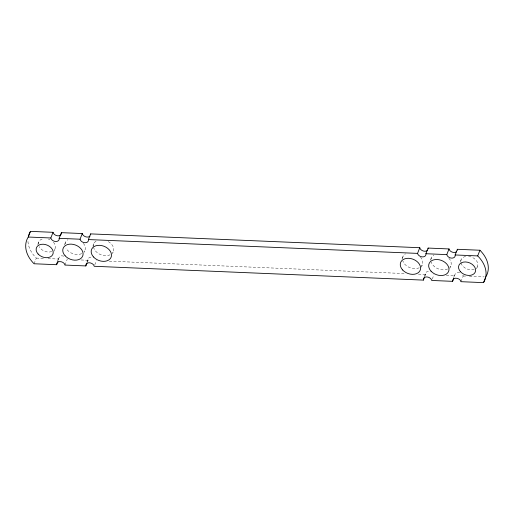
<?xml version="1.0" encoding="UTF-8"?>
<svg xmlns="http://www.w3.org/2000/svg" width="514" height="514" viewBox="0 0 514 514"><rect width="100%" height="100%" fill="white"/><g stroke="black" fill="none" stroke-linecap="round" stroke-linejoin="round"><path stroke-width="0.39" stroke-dasharray="2.57 1.93" d="M63.749 256.152C60.022 254.52 58.236 258.253 58.024 261.163M459.722 272.78C456.021 271.154 454.215 274.881 454.003 277.791M37.766 244.458L38.884 241.625M34.072 263.759L36.301 258.092A31.862 22.918 21.5 0 1 27.929 240.623M54.105 251.102L54.947 248.975M57.658 260.939L59.123 257.276M64.494 244.947L65.612 242.113M64.982 265.057L67.212 259.39L67 258.818M84.161 252.278L84.72 250.858M92.899 246.135L94.011 243.302M86.898 262.166L88.292 258.619M87.264 262.397L88.1 260.27A4.382 3.155 21.5 0 1 92.655 257.263M94.782 264.871L96.452 260.617M112.566 253.466L113.125 252.053M401.993 259.114L403.111 256.28M421.384 267.151L422.219 265.031M430.398 260.309L431.516 257.475M424.397 276.333L425.798 272.793M424.763 276.564L425.598 274.437A4.382 3.155 21.5 0 1 429.049 271.276M432.28 279.044L433.951 274.791M449.789 268.347L450.624 266.22M453.637 277.566L455.102 273.904M460.171 262.191L461.289 259.358M460.962 281.685L463.191 276.018L462.761 274.977M476.51 268.835L477.352 266.708M36.301 258.092L44.859 258.452M47.969 258.587L58.859 259.043M81.135 259.975L88.1 260.27M109.264 261.157L404.775 273.564M418.39 274.135L425.598 274.437M446.332 275.311L454.839 275.671M463.191 276.018L465.523 276.114M469.417 276.281L484.194 276.898M420.471 257.013A10.524 7.569 21.5 0 1 421.467 266.136M419.186 267.813A10.524 7.569 21.5 0 1 402.828 260.932M402.533 258.176A10.524 7.569 21.5 0 1 405.488 253.845M448.876 258.201A10.524 7.569 21.5 0 1 449.866 267.325M447.591 269.002A10.524 7.569 21.5 0 1 431.233 262.127M430.931 259.364A10.524 7.569 21.5 0 1 433.887 255.04M468.588 256.351A8.847 6.361 21.5 0 1 476.735 261.061A8.847 6.361 21.5 0 1 476.311 268.051M474.21 269.291A8.847 6.361 21.5 0 1 460.891 262.68M460.801 260.951A8.847 6.361 21.5 0 1 465.723 256.435M108.287 241.574A10.524 7.569 21.5 0 1 112.367 253.158M110.092 254.828A10.524 7.569 21.5 0 1 93.734 247.954M93.542 247.253A10.524 7.569 21.5 0 1 96.388 240.867M83.384 243.315A10.524 7.569 21.5 0 1 83.962 251.963M81.687 253.64A10.524 7.569 21.5 0 1 65.933 248.153M65.027 244.002A10.524 7.569 21.5 0 1 67.983 239.672M53.475 242.235A8.847 6.361 21.5 0 1 53.912 250.312M51.805 251.558A8.847 6.361 21.5 0 1 39.154 246.701M38.389 244.362A8.847 6.361 21.5 0 1 43.317 238.695M48.412 239.087A8.847 6.361 21.5 0 1 49.858 239.64"/><path stroke-width="0.77" d="M58.024 261.163L56.63 264.71L34.072 263.759A31.862 22.918 21.5 0 1 28.251 237.031L30.487 231.364L53.051 232.315A4.375 3.148 21.5 0 0 56.296 235.502A4.375 3.148 21.5 0 0 60.678 234.969M28.251 237.031L50.815 237.982L53.051 232.315M50.815 237.982A4.375 3.148 21.5 0 0 55.711 241.49A4.375 3.148 21.5 0 0 59.155 238.329L61.384 232.662L82.279 233.542A4.382 3.155 21.5 0 0 85.53 236.736A4.382 3.155 21.5 0 0 89.924 236.202M59.155 238.329L80.049 239.209L82.279 233.542M80.049 239.209A4.382 3.155 21.5 0 0 84.951 242.724A4.382 3.155 21.5 0 0 88.402 239.563L90.631 233.889L419.777 247.716A4.382 3.155 21.5 0 0 423.028 250.909A4.382 3.155 21.5 0 0 427.423 250.376M56.63 264.71C56.315 259.885 64.289 261.151 64.982 265.057L85.864 265.937L86.982 263.104M88.402 239.563L417.548 253.383L419.777 247.716M417.548 253.383A4.382 3.155 21.5 0 0 422.45 256.897A4.382 3.155 21.5 0 0 425.9 253.73L428.136 248.063L449.024 248.943A4.375 3.148 21.5 0 0 452.269 252.13A4.375 3.148 21.5 0 0 456.657 251.597M85.864 265.937A4.382 3.155 21.5 0 1 89.314 262.77A4.382 3.155 21.5 0 1 94.223 266.284L423.369 280.111L424.48 277.271M425.9 253.73L446.794 254.61L449.024 248.943M446.794 254.61A4.375 3.148 21.5 0 0 451.69 258.118A4.375 3.148 21.5 0 0 455.134 254.957L457.364 249.29L479.928 250.241A31.862 22.918 21.5 0 1 486.128 276.326M423.369 280.111A4.382 3.155 21.5 0 1 426.819 276.943A4.382 3.155 21.5 0 1 431.721 280.458L452.603 281.338L453.721 278.504M452.603 281.338C452.288 276.506 460.274 277.772 460.962 281.685L483.513 282.636A31.862 22.918 21.5 0 0 477.699 255.908L479.928 250.241M483.513 282.636L485.749 276.969M455.134 254.957L477.699 255.908M428.136 248.063A4.382 3.155 21.5 0 1 428.181 248.924M457.364 249.29A4.375 3.148 21.5 0 1 457.409 250.151M90.631 233.889A4.382 3.155 21.5 0 1 90.676 234.75M61.384 232.662A4.375 3.148 21.5 0 1 61.192 234.307M28.643 235.418A31.862 22.918 21.5 0 1 30.487 231.364M402.623 269.966A10.524 7.569 21.5 0 0 419.989 270.698A10.524 7.569 21.5 0 0 408.688 258.304A10.524 7.569 21.5 0 0 402.623 269.966M431.028 271.161A10.524 7.569 21.5 0 0 448.388 271.887A10.524 7.569 21.5 0 0 437.093 259.499A10.524 7.569 21.5 0 0 431.028 271.161M460.525 271.765A8.847 6.361 21.5 0 0 475.116 272.375A8.847 6.361 21.5 0 0 465.62 261.96A8.847 6.361 21.5 0 0 460.525 271.765M93.529 256.987A10.524 7.569 21.5 0 0 110.889 257.72A10.524 7.569 21.5 0 0 99.587 245.326A10.524 7.569 21.5 0 0 93.529 256.987M65.124 255.799A10.524 7.569 21.5 0 0 82.484 256.525A10.524 7.569 21.5 0 0 71.189 244.131A10.524 7.569 21.5 0 0 65.124 255.799M38.12 254.032A8.847 6.361 21.5 0 0 52.711 254.642A8.847 6.361 21.5 0 0 43.215 244.227A8.847 6.361 21.5 0 0 38.12 254.032"/></g></svg>
